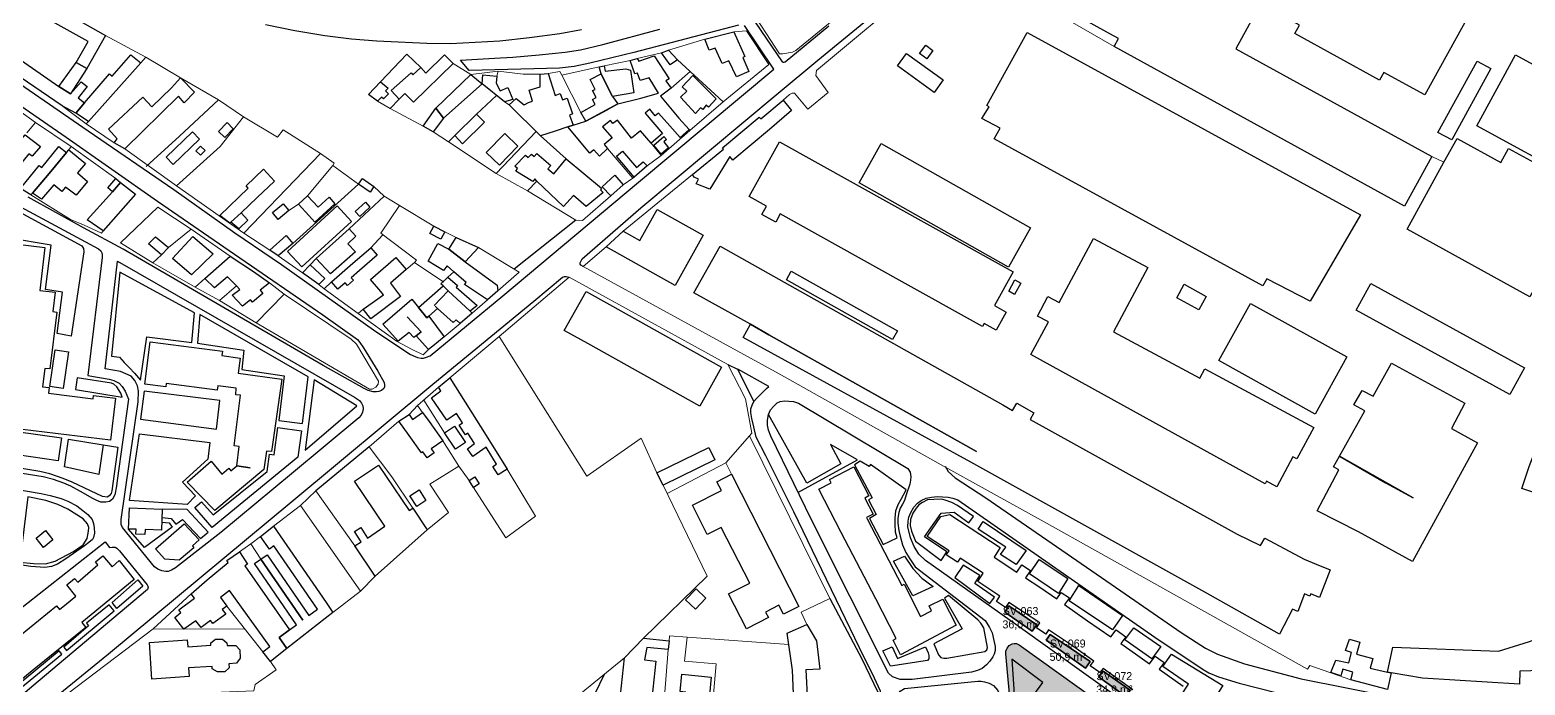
# Model space of a CAD drawing. Header units: metres. Extents: x -1319 to 2200, y -1209 to 1268.
# Drawn here: x 466 to 1027, y -768 to -523 of the extents above; entities that cross this region are included whole.
import ezdxf

# ---------------------------------------------------------------- set-up
doc = ezdxf.new("R2010")
doc.units = ezdxf.units.M
for name, color, linetype, lineweight, true_color in [('CALE_FERATA', 7, 'Continuous', 25, 0xa7b2b0), ('CLADIRI_CONTUR', 7, 'Continuous', 25, 0x4b5962), ('PARCELE_CONTUR', 7, 'Continuous', 13, 0xb58c63), ('PAVAJ', 7, 'Continuous', 25, 0xd1d6d2), ('STRAZI', 7, 'Continuous', 25, 0xc4cccb), ('VERDE_PLIN', 7, 'Continuous', 25, 0x286847)]:
    doc.layers.add(name, color=color, linetype=linetype, lineweight=lineweight, true_color=true_color)
doc.layers.add('VERDE_CONTUR_CALCUL', color=82, linetype='Continuous', true_color=0x286847)
doc.layers.add('VERDE_SUPRAFETE', color=7, linetype='Continuous', true_color=0x1e372a)

msp = doc.modelspace()

# ---------------------------------------------------------------- hatches: boundary and pattern name
at = {"layer": 'VERDE_PLIN'}
h = msp.add_hatch(color=256, dxfattribs=at)
h.dxf.hatch_style = 1
h.paths.add_polyline_path([(841.77, -748.25), (843.44, -745.81), (832.98, -738.76), (831.46, -741.07), (841.77, -748.25)])
h = msp.add_hatch(color=256, dxfattribs=at)
h.dxf.hatch_style = 1
h.paths.add_polyline_path([(861.72, -762.02), (863.47, -759.62), (848.49, -749.44), (846.94, -751.58), (861.72, -762.02)])
h = msp.add_hatch(color=256, dxfattribs=at)
h.dxf.hatch_style = 1
h.paths.add_polyline_path([(836.84, -753.27), (835.86, -752.86), (835.05, -752.79), (834.28, -752.94), (833.11, -753.52), (832.34, -754.51), (831.9, -755.72), (831.83, -756.67), (835.93, -800.48), (836.62, -801.84), (837.39, -802.53), (838.35, -803.05), (841.28, -803.27), (861.86, -805.24), (874.79, -806.27), (875.45, -806.05), (876.22, -805.46), (885.34, -790.34), (885.12, -788.94), (884.53, -787.48), (883.56, -786.14), (882.61, -785.26), (866.04, -774.22), (836.84, -753.27)])
h = msp.add_hatch(color=256, dxfattribs=at)
h.dxf.hatch_style = 1
h.paths.add_polyline_path([(868.36, -763.19), (866.64, -765.34), (876.92, -772.63), (878.55, -770.3), (868.36, -763.19)])

# ---------------------------------------------------------------- linework, layer by layer
at = {"layer": 'CALE_FERATA'}
msp.add_lwpolyline([(554.3, -520.86), (565.25, -523.06), (576.46, -524.96), (586.5, -526.13), (595.95, -526.94), (604, -527.3), (614.74, -527.82), (623.6, -527.89), (632.83, -527.49), (642.14, -526.9), (653.27, -525.66), (664.62, -524.23), (672.72, -522.65)], dxfattribs=at)
at = {"layer": 'CLADIRI_CONTUR'}
for points in [[(872.52, -529.04), (874.17, -526.05), (870.91, -524.26), (849.89, -512.71), (861.41, -491.76), (882.42, -503.3), (879.48, -508.67), (895.02, -517.21), (938.07, -438.88), (1022.95, -485.53), (989.04, -547.22), (973.65, -538.76), (972.04, -541.7), (940.26, -524.24), (941.97, -521.12), (927.33, -513.07), (918.08, -529.89), (991.57, -570.28), (981.36, -588.86), (872.52, -529.04)], [(494.3, -524.96), (487.28, -537.29), (483.22, -534.99), (487.77, -527.18), (453.01, -507.86), (432.1, -495.96), (434.85, -491.12), (455.76, -503.02), (494.3, -524.96)], [(484.03, -548.25), (486.4, -550.21), (483.12, -554.07), (477.97, -551.26), (429.01, -517.89), (432.24, -513.25), (476.77, -543.99), (481.15, -546.75), (481.15, -546.75), (485.08, -542.34), (487.4, -544.09), (484.03, -548.25)], [(728, -534.48), (725.45, -535.48), (722.9, -529.64), (720.67, -530.47), (718.98, -526.34), (729.91, -523.58), (734, -532.8), (733.23, -533.15), (735.53, -538.4), (730.92, -540.47), (728, -534.48)], [(822.93, -556.07), (825.57, -551.65), (824.79, -551.15), (839.91, -523.81), (964.84, -592.17), (945.96, -624.5), (929.72, -616.13), (928.27, -618.81), (827.53, -563.64), (829.74, -559.63), (822.93, -556.07)], [(507.54, -535.21), (487.85, -557.19), (483.12, -554.07), (486.4, -550.21), (495.77, -539.33), (496.8, -540.17), (503.79, -532.15), (507.54, -535.21)], [(612.45, -536.98), (614.39, -538.99), (621.38, -532.17), (624.61, -535.48), (609.76, -549.98), (606.52, -546.67), (604.39, -548.74), (601.38, -545.51), (608.83, -538.91), (609.55, -539.7), (612.45, -536.98)], [(709.3, -555.91), (713.09, -560.22), (709.74, -563.2), (705.88, -558.76), (701.67, -554.09), (700.37, -555.07), (698.4, -552.56), (696.6, -553.99), (703.08, -561.68), (698.83, -565.26), (694.93, -560.63), (691.5, -563.39), (686.22, -556.69), (684.49, -557.91), (683.58, -556.79), (683.58, -556.79), (680.68, -559.18), (684.19, -563.29), (681.3, -565.8), (682.48, -567.32), (679.5, -570.1), (677.43, -567.76), (675.85, -569), (667.62, -559.21), (669.62, -558.6), (674.41, -557.06), (680.99, -553.52), (686.42, -550.49), (695.05, -548.36), (695.05, -548.36), (701.61, -546.52), (698.09, -540.83), (698.09, -540.83), (694.77, -541.85), (693.7, -539.06), (692.7, -539.35), (691.04, -534.24), (693.61, -533.52), (694.31, -534.61), (700.05, -532.53), (705.59, -541.12), (704.38, -541.93), (706.39, -544.72), (702.34, -547.69), (709.3, -555.91)], [(708.78, -534.09), (706.03, -535.88), (702.78, -531.37), (705.43, -530.37), (708.78, -534.09)], [(808.38, -541.57), (805.01, -546.24), (791.23, -536.33), (794.6, -531.65), (808.38, -541.57)], [(804.54, -530.55), (802.23, -533.69), (799.52, -531.69), (801.82, -528.55), (804.54, -530.55)], [(1059.84, -554.92), (1064.17, -557.27), (1052.44, -578.78), (1047.75, -576.22), (1046.09, -579.25), (1008.5, -558.76), (1022.99, -532.18), (1060.95, -552.88), (1059.84, -554.92)], [(481.15, -546.75), (476.77, -543.99), (483.22, -534.99), (487.28, -537.29), (481.15, -546.75)], [(680.11, -539.26), (679.4, -536.69), (681.22, -536.24), (681.67, -538.35), (689.42, -537.38), (691.11, -537.97), (692.32, -546.46), (684.4, -547.83), (686.42, -550.49), (674.41, -557.06), (672.55, -553.75), (677.87, -550.81), (676.89, -548.88), (678.27, -548.19), (676.92, -545.6), (677.87, -545.13), (676.03, -541.45), (680.11, -539.26)], [(999.1, -564.1), (993.88, -561.24), (1008.57, -534.49), (1013.79, -537.35), (999.1, -564.1)], [(497.47, -565.13), (498.69, -563.61), (495.37, -560.02), (508.29, -548.04), (511.62, -551.63), (519.04, -544.58), (522.41, -540.84), (527.59, -546.16), (523.75, -550.18), (521.68, -547.69), (501.46, -567.47), (497.47, -565.13)], [(600.27, -544.63), (599.2, -545.73), (600.37, -546.77), (598.52, -548.64), (597.8, -548), (596.27, -549.5), (592.84, -547.01), (597.37, -542.24), (600.27, -544.63)], [(635.52, -543.11), (620.97, -555.9), (618.1, -552.17), (631.24, -539.49), (635.52, -543.11)], [(641.01, -540.16), (640.81, -542.8), (642.29, -545.63), (645.09, -544.47), (647.02, -548.87), (643.88, -549.84), (635.52, -543.11), (635.78, -539.73), (641.01, -540.16)], [(653.18, -545.44), (657.2, -544.21), (657.22, -539.38), (660.29, -539.16), (662.82, -547.38), (664.79, -546.65), (665.61, -549.06), (667.38, -548.48), (669.42, -554.35), (668.22, -554.85), (669.62, -558.6), (667.62, -559.21), (662.86, -560.75), (662.86, -560.75), (657.42, -562.57), (645.57, -550.91), (648.3, -548.6), (651.25, -550.94), (652.83, -550.1), (654.38, -549.51), (653.18, -545.44)], [(684.29, -547.69), (684.31, -547.72), (680.11, -539.26), (684.29, -547.69)], [(717.36, -552.05), (715.48, -554.17), (709.88, -548.07), (712.22, -545.82), (710.46, -544.11), (714.51, -539.93), (723.28, -548.64), (720.34, -551.78), (719.55, -551.03), (718.21, -552.64), (717.36, -552.05)], [(715.03, -578), (714.39, -576.98), (726.02, -567.54), (725.57, -567), (739.41, -555.5), (739.99, -556.19), (748.31, -549.22), (751.53, -553), (743.3, -560.19), (729.47, -571.69), (728.33, -570.32), (720.82, -582.48), (715.78, -580.47), (716.64, -578.83), (715.03, -578)], [(620.97, -555.9), (617.17, -561.07), (613.36, -558.95), (618.1, -552.17), (620.97, -555.9)], [(636.36, -557.46), (628.16, -565.49), (625.2, -562.47), (633.4, -554.44), (636.36, -557.46)], [(539.85, -557.6), (542.19, -559.87), (539, -563.17), (536.66, -560.9), (539.85, -557.6)], [(454.85, -572.86), (464.07, -562.16), (469.84, -566.5), (466.73, -570.14), (465.55, -569.23), (459.07, -577.11), (461.85, -578.81), (460.17, -580.95), (452.09, -576.42), (454.85, -572.86)], [(519.66, -573.3), (517.04, -570.59), (526.91, -561.08), (529.52, -563.78), (519.66, -573.3)], [(648.91, -566.43), (642, -573.55), (637.03, -568.74), (643.94, -561.61), (648.91, -566.43)], [(703.6, -564.84), (705.43, -567.03), (702.58, -569.37), (699.93, -566.07), (703.68, -562.77), (704.57, -563.97), (703.6, -564.84)], [(742.15, -588.96), (735.61, -585.32), (747.02, -564.8), (803.32, -596.11), (834.62, -613.52), (827.57, -626.19), (831.99, -628.65), (828.26, -635.35), (823.79, -632.87), (823.17, -634), (791.91, -616.61), (747.29, -591.79), (745.56, -594.9), (740.43, -592.05), (742.15, -588.96)], [(841.17, -597.08), (832.9, -611.74), (776.87, -580.12), (785.14, -565.47), (841.17, -597.08)], [(1031.28, -579.91), (1047.26, -588.73), (1042.22, -597.86), (1035.16, -610.65), (1037.7, -612.05), (1034.07, -618.63), (1031.53, -617.23), (1028.38, -622.94), (982.32, -597.53), (996.16, -572.45), (1001.11, -563.48), (1017.45, -572.5), (1020.36, -567.23), (1034.09, -574.8), (1031.28, -579.91)], [(479.63, -568.77), (473.09, -576.62), (471.73, -578.26), (466.83, -583.97), (466.2, -584.67), (462.4, -582.23), (469.42, -573.64), (470.37, -574.37), (476.77, -566.54), (479.63, -568.77)], [(479.3, -581.8), (477.93, -583.44), (474.83, -580.85), (470.26, -586.25), (466.83, -583.97), (471.73, -578.26), (473.09, -576.62), (479.63, -568.77), (480.49, -567.75), (486.7, -572.93), (483.8, -576.4), (487.46, -579.6), (483.25, -584.78), (479.3, -581.8)], [(529.83, -569.75), (528.18, -568.1), (529.94, -566.36), (531.58, -568.01), (529.83, -569.75)], [(666.02, -589.06), (656.05, -579.48), (655.19, -578.68), (654.56, -579.61), (648.08, -575.79), (648.75, -574.79), (647.73, -573.97), (651.75, -569.82), (652.71, -570.67), (654, -569.36), (654.98, -570.29), (656.05, -569.12), (661.21, -573.7), (660.11, -574.94), (662.38, -576.72), (667.04, -571.12), (680.26, -582.21), (679.83, -582.72), (680.82, -583.77), (674.5, -589.05), (669.76, -584.84), (666.02, -589.06)], [(693.39, -574.45), (695.85, -572.27), (697.38, -573.82), (692.52, -578.01), (685.85, -570.2), (688.18, -568.33), (693.39, -574.45)], [(557.66, -579.47), (551.12, -585.63), (545.17, -591.34), (541.31, -594.88), (540.92, -595.24), (537.08, -592.36), (547.8, -582.11), (546.96, -581.22), (553.51, -575.06), (557.66, -579.47)], [(688.33, -580.95), (683.69, -585.03), (680.55, -581.62), (685.25, -577.33), (688.33, -580.95)], [(493.33, -598.12), (487.42, -594), (496.91, -583.47), (499.94, -580.08), (505.49, -584.43), (493.33, -598.12)], [(495.15, -582.08), (498.1, -578.59), (499.94, -580.08), (496.91, -583.47), (495.15, -582.08)], [(593.46, -583.62), (589.11, -580.62), (590.58, -578.5), (594.92, -581.5), (593.46, -583.62)], [(563.01, -590.56), (558.96, -593.92), (556.82, -591.33), (560.87, -587.98), (563.01, -590.56)], [(578.1, -585.55), (580.31, -587.99), (572.7, -594.88), (570.49, -592.44), (566.59, -588.14), (570.06, -584.99), (573.96, -589.29), (574, -589.25), (578.1, -585.55)], [(591.72, -587.38), (593.42, -589.22), (589.59, -592.76), (587.89, -590.92), (591.72, -587.38)], [(547.67, -594.09), (544.22, -597.44), (541.31, -594.88), (545.17, -591.34), (547.67, -594.09)], [(581.15, -588.79), (586.46, -594.59), (567.86, -611.64), (562.55, -605.84), (581.15, -588.79)], [(707.86, -618.64), (681.94, -604.17), (688.42, -598.31), (694.57, -601.81), (701.08, -590.16), (718.37, -599.81), (707.86, -618.64)], [(564.45, -602.87), (559.01, -607.53), (555.88, -605.39), (561.96, -599.92), (564.45, -602.87)], [(585.1, -603.06), (588.02, -606.01), (578.57, -614.28), (573.3, -608.53), (585.63, -597.43), (588.15, -600.16), (585.1, -603.06)], [(619.98, -601.28), (615.93, -599.14), (617.41, -596.34), (621.46, -598.49), (619.98, -601.28)], [(512.96, -600.39), (517.89, -604.41), (515.21, -607.17), (510.38, -603.07), (512.96, -600.39)], [(526.52, -614.65), (519.39, -608.49), (526.98, -600.28), (534.59, -606.77), (526.52, -614.65)], [(581.41, -620.05), (579, -617.29), (587.04, -610.28), (593.72, -604.46), (596.14, -607.24), (589.46, -613.06), (586.41, -615.72), (587.25, -616.67), (584.97, -618.66), (584.12, -617.69), (581.41, -620.05)], [(641.18, -618.51), (641.42, -620.66), (637.51, -623.98), (628.9, -618.32), (629.55, -617.52), (624.85, -613.53), (622.33, -611.27), (621.01, -613.02), (615.2, -609.46), (618.86, -602.94), (623.04, -604.98), (629.09, -609.72), (641.18, -618.51)], [(629.09, -609.72), (623.04, -604.98), (625.79, -600.64), (634.13, -604.42), (629.09, -609.72)], [(946.25, -734.26), (945.85, -735.09), (943.86, -734.26), (941.32, -740.77), (939.31, -739.89), (934.48, -749.33), (906.49, -733.64), (818.8, -684.85), (818.8, -684.85), (733.33, -638.07), (736.06, -633.19), (714.91, -621.35), (724.69, -603.92), (752.79, -619.68), (830.69, -663.39), (834.33, -665.44), (836, -662.68), (842.33, -666.39), (840.95, -668.85), (918.66, -711.82), (927.38, -716.14), (929.04, -713.4), (943.68, -721.2), (948.23, -723.05), (953.54, -725.2), (949.52, -735.55), (946.25, -734.26)], [(872.25, -635.98), (904.6, -653.41), (906.47, -649.93), (947.32, -671.89), (941, -683.64), (939.54, -682.86), (933.51, -694.06), (929.66, -691.99), (929.14, -692.95), (841.28, -644.51), (847.82, -632.28), (843.74, -630.09), (847.66, -622.79), (851.87, -625.04), (864.77, -601.01), (885.15, -611.95), (872.25, -635.98)], [(541.05, -607.7), (549.72, -613.39), (555.72, -617.67), (552.27, -620.44), (553.24, -621.62), (549.32, -624.92), (548.57, -623.99), (545.58, -626.42), (541.81, -622.32), (544.68, -620.11), (543.42, -618.73), (540.01, -615.36), (535.1, -619.52), (531.45, -616.01), (541.05, -607.7)], [(574.21, -618.31), (568.18, -613.89), (571, -610.94), (576.44, -615.98), (574.21, -618.31)], [(607.01, -612.68), (601.13, -617.75), (604.87, -622.75), (593.69, -631.13), (590.9, -627.52), (598.5, -622.1), (597.47, -620.87), (593.61, -616.38), (603.15, -608.19), (607.01, -612.68)], [(622.57, -615.48), (626.25, -618.67), (625.73, -619.21), (633.65, -626.1), (630.94, -628.3), (622.8, -620.63), (620.86, -618.78), (620.06, -617.96), (622.57, -615.48)], [(751.43, -613.3), (791.21, -635.61), (789.41, -638.82), (749.63, -616.52), (751.43, -613.3)], [(832.97, -620.82), (835.27, -616.54), (837.44, -617.7), (835.13, -621.99), (832.97, -620.82)], [(630.94, -628.3), (631.73, -629.05), (627.23, -632.93), (625.78, -631.51), (624.57, -632.51), (618.73, -627.25), (617.82, -626.43), (618.73, -627.25), (615.5, -630.12), (614.75, -630.8), (611.68, -626.84), (620.86, -618.78), (622.8, -620.63), (630.94, -628.3)], [(617.49, -626.13), (617.49, -626.13), (622.8, -620.63), (617.49, -626.13)], [(717.08, -663.92), (675.07, -640.42), (666.3, -635.51), (674.5, -620.85), (683.28, -625.76), (725.28, -649.26), (717.08, -663.92)], [(904.25, -627.74), (895.97, -623.22), (898.71, -618.19), (906.99, -622.71), (904.25, -627.74)], [(1026.39, -649.46), (1020.88, -659.52), (963.19, -627.88), (968.7, -617.83), (1026.39, -649.46)], [(609.1, -623.75), (611.68, -626.84), (611.68, -626.84), (614.75, -630.8), (615.5, -630.12), (621.26, -637.84), (617.03, -641.41), (615.42, -642.67), (610.79, -637.48), (612.63, -636.03), (610.79, -637.48), (609.85, -638.18), (608.07, -636.22), (604.01, -639.52), (600.74, -635.87), (598.19, -633.08), (609.1, -623.75)], [(959.72, -645.43), (947.85, -666.82), (911.71, -646.77), (923.58, -625.38), (959.72, -645.43)], [(607.41, -630.35), (607.41, -630.35), (612.63, -636.03), (607.41, -630.35)], [(743.01, -637.11), (820.91, -680.82), (743.01, -637.11), (736.06, -633.19), (743.01, -637.11)], [(535.23, -703), (524.83, -692.33), (533.92, -684.5), (537.91, -689.41), (540.54, -687.15), (541.24, -688.07), (543.46, -686.22), (548.54, -686.93), (543.46, -686.22), (544.42, -678.98), (542.54, -678.76), (544.93, -659.78), (543.09, -659.6), (543.27, -657.16), (536.34, -656.27), (536.14, -657.83), (517.02, -655.37), (516.85, -656.63), (509.01, -655.62), (511.05, -639.76), (538.08, -643.24), (537.86, -644.93), (544.74, -645.82), (544.01, -651.49), (560.35, -653.78), (556.49, -680.85), (554.68, -680.68), (553.62, -687.64), (553.62, -687.64), (535.23, -703)], [(966.5, -665.61), (962.42, -663.33), (965.48, -657.97), (969.61, -660.11), (976.47, -647.76), (1004.03, -662.72), (998.95, -672.21), (1008.8, -677.62), (984.36, -722.1), (964.09, -710.96), (948.63, -703.06), (956.78, -687.73), (954.78, -686.6), (956.97, -682.66), (966.5, -665.61)], [(628.08, -670.12), (625.87, -666.65), (622.19, -669.16), (616.54, -660.74), (620, -658.06), (619.16, -656.77), (623.41, -653.24), (637, -674.87), (644.88, -687.42), (641.5, -689.59), (639.52, -686.53), (640.93, -685.64), (637.05, -679.21), (632.01, -682.75), (630.05, -679.86), (632.68, -677.89), (632.68, -677.89), (630.08, -673.98), (629.3, -674.55), (626.86, -671.01), (628.08, -670.12)], [(620.7, -676.86), (616.4, -679.9), (617.45, -681.38), (614.84, -683.25), (613.29, -681.02), (612.69, -681.38), (608.12, -674.91), (604.3, -669.53), (608.09, -666.95), (609.42, -668.83), (613.17, -666.19), (615.6, -669.63), (620.7, -676.86)], [(629.31, -677.48), (625.55, -680.04), (621.34, -673.88), (625.1, -671.31), (629.31, -677.48)], [(1031.01, -696.54), (1025.42, -694.73), (1028.1, -686.45), (1031.6, -677.4), (1039.4, -681.15), (1087.24, -700.63), (1083, -711.22), (1035.02, -692.03), (1036.18, -689.17), (1033.69, -688.26), (1031.01, -696.54)], [(722.79, -683.92), (703.33, -693.51), (701.05, -688.89), (720.51, -679.3), (722.79, -683.92)], [(974.21, -692.54), (984.63, -698.26), (956.97, -682.66), (974.21, -692.54)], [(609.46, -702.07), (614.85, -710.19), (595.36, -727.53), (587.77, -716.27), (590.18, -714.72), (587.61, -710.89), (590.02, -709.33), (592.52, -713.3), (599.03, -708.85), (587.61, -692.01), (596.59, -685.95), (608.07, -702.92), (609.46, -702.07)], [(725.2, -695.46), (723.52, -692.17), (729.04, -689.36), (754.29, -738.9), (748.52, -741.84), (746.8, -738.46), (741.76, -741.03), (742.82, -743.11), (734.58, -747.31), (727.91, -734.21), (735.82, -730.18), (725.17, -709.28), (719.91, -711.96), (714.33, -701), (725.2, -695.46)], [(803.13, -738.68), (808.25, -736.19), (813.22, -745.92), (792.38, -757.03), (789.57, -751.62), (790.76, -751), (783.06, -736.11), (770.15, -711.17), (761.79, -695.01), (766.39, -692.63), (765.71, -691.32), (774.85, -686.6), (780.49, -697.52), (778.94, -698.32), (782.06, -704.35), (779.64, -705.6), (779.91, -706.13), (792.81, -731.06), (793.69, -730.61), (799.88, -742.67), (804.03, -740.6), (803.13, -738.68)], [(632.25, -694.31), (630.6, -691.69), (632.74, -690.35), (634.39, -692.96), (632.25, -694.31)], [(610.96, -701.45), (608.39, -697.51), (611.83, -695.26), (614.4, -699.2), (610.96, -701.45)], [(515.28, -710.33), (509.11, -710.1), (509.05, -711.94), (505.66, -711.82), (505.73, -710.01), (502.93, -709.91), (503.21, -702.03), (515.56, -702.48), (515.28, -710.33)], [(471, -716.78), (468.21, -713.33), (471.76, -710.45), (474.55, -713.91), (471, -716.78)], [(513.05, -717.3), (523.73, -708.01), (529.32, -713.91), (526.82, -716.18), (527.44, -716.91), (521.85, -721.54), (516.49, -721.26), (513.05, -717.3)], [(552.41, -712.68), (557.29, -708.84), (577.01, -737.51), (577.01, -737.51), (579.53, -741.21), (562.25, -754.75), (559.39, -750.54), (563.29, -747.65), (565.84, -745.77), (550.1, -722.89), (552.48, -721.19), (554.82, -719.59), (570.45, -742.36), (573.73, -739.94), (557.4, -716.26), (555.8, -717.45), (552.41, -712.68)], [(532.34, -728.95), (540.21, -722.41), (539.78, -721.73), (544.47, -718.43), (547.55, -723.07), (546.51, -723.77), (563.29, -747.65), (559.39, -750.54), (559.39, -750.54), (562.25, -754.75), (556.1, -759.6), (553.19, -755.96), (555.82, -754), (540.8, -732.98), (537.36, -735.61), (539.75, -738.78), (538.05, -740.02), (539.36, -741.81), (534.48, -745.36), (533.68, -744.26), (530.14, -746.86), (528.1, -744.27), (523.65, -747.48), (520.24, -743.02), (522.55, -741.26), (521.8, -740.25), (527.57, -735.87), (526.36, -734.21), (532.34, -728.95)], [(568.2, -744.03), (568.2, -744.03), (552.48, -721.19), (568.2, -744.03)], [(719.36, -735.77), (715.46, -739.93), (711.79, -736.47), (715.69, -732.32), (719.36, -735.77)], [(1070.02, -748.27), (1032.84, -762.97), (1032.84, -762.97), (1024.58, -763.13), (1024.52, -768), (988.06, -765.85), (976.4, -763.79), (974.93, -763.52), (977.03, -754.19), (1016.65, -755.72), (1028.26, -752.02), (1065.17, -737.46), (1065.67, -738.61), (1069.56, -747.25), (1070.02, -748.27)], [(762.12, -762.49), (756.81, -762.71), (757.51, -774.69), (752.41, -774.64), (751.82, -762.87), (749.89, -748.93), (757.29, -745.66), (760.88, -751.82), (762.12, -762.49)], [(535.46, -751.21), (538.14, -751.15), (539.75, -752.55), (539.83, -753.63), (543.16, -753.51), (544.6, -755.2), (544.75, -758.26), (543.4, -760.22), (540.5, -760.47), (540.58, -761.89), (538.99, -763.38), (536.27, -763.43), (534.26, -762.34), (534.22, -761.41), (525.44, -761.99), (525.67, -765.21), (511.68, -766.19), (510.72, -752.44), (524.9, -751.45), (525.08, -754.08), (533.8, -753.47), (533.74, -752.62), (535.46, -751.21)], [(697.27, -754.38), (696.36, -758.94), (700.6, -759.39), (698.41, -780.44), (686.63, -779.21), (688.82, -758.16), (695.96, -750.8), (705.57, -751.82), (705.31, -755.12), (697.27, -754.38)], [(955.63, -759.04), (960.44, -760.09), (961.5, -756.16), (959.3, -755.48), (960.7, -751.2), (964.67, -752.3), (963.38, -756.79), (969.52, -758.39), (968.53, -762.01), (974.93, -763.52), (976.4, -763.79), (975, -770.06), (961.3, -766.44), (961.97, -763.53), (958.28, -762.44), (957.51, -765), (953.68, -763.71), (955.63, -759.04)], [(720.7, -772), (718.38, -771.76), (716.84, -786.8), (710.31, -786.13), (711.85, -771.04), (709.69, -770.82), (710.35, -764.31), (721.37, -765.44), (720.7, -772)]]:
    msp.add_lwpolyline(points, close=True, dxfattribs=at)
for points in [[(438.63, -600.38), (471.56, -604.39), (469.6, -620.45), (475.37, -621.16), (474.47, -628.38), (475.99, -628.57), (473.36, -649.93), (471.45, -649.7), (470.6, -656.58), (473.14, -656.89), (472.88, -659), (489.61, -661.06), (489.61, -661.06), (489.77, -659.81), (498.05, -660.82), (496.11, -676.62), (463.09, -672.56)], [(879.43, -770.16), (873.79, -766.12), (868.38, -762.19), (867.13, -763.75), (863.51, -761.18), (864.82, -759.4), (856.54, -753.44), (847.87, -747.72), (846.85, -749.26), (843.37, -746.97), (844.61, -745.1), (838.44, -741.05), (833.01, -737.47), (831.78, -739.34), (828.34, -737.07), (829.64, -735.09), (821.36, -729.64), (823.43, -726.48), (814.78, -720.85), (813.78, -722.33), (809.53, -719.58), (810.57, -718.12), (810.57, -718.12), (802.41, -712.77), (807.51, -705.17), (810.9, -704.48), (829.76, -716.78), (827.44, -720.4), (836.02, -726.05), (837.91, -723.36), (841.07, -725.42), (839.21, -728.18), (844.6, -731.7), (851.03, -736.09), (852.67, -733.72), (855.73, -735.73), (853.92, -738.25), (862.53, -744.28), (862.53, -744.28), (871.27, -750.33), (873.26, -747.73), (876.9, -750.31), (874.97, -752.82), (880.54, -756.68), (885.79, -760.44), (887.89, -757.51), (891.21, -759.88), (889.41, -762.4), (898.31, -768.77)], [(462.37, -749.66), (475.85, -738.7), (476.99, -740.11), (479.66, -737.94), (483.14, -735.07), (479.8, -730.8), (482.69, -728.4), (483.83, -729.82), (491.42, -723.39), (490.46, -722.22), (490.46, -722.22), (493.27, -719.96), (496.72, -724.11), (499.44, -721.72), (504.95, -728.77), (485.41, -745.01), (486.83, -746.77), (467.47, -762.5), (447.95, -778.37)]]:
    msp.add_lwpolyline(points, dxfattribs=at)
at = {"layer": 'PARCELE_CONTUR'}
for points in [[(872.52, -529.04), (813, -494.69), (848.69, -468.77)], [(735.07, -513.6), (746.98, -531.85), (748.26, -531.85), (751.89, -531.15), (753.17, -530.57), (781.74, -507.01), (802.91, -489.65)], [(760.58, -539.96), (760.84, -538.02), (800.47, -504.95), (804.14, -503.74), (813, -494.69)], [(494.3, -524.96), (509.38, -533)], [(705.43, -530.37), (718.98, -526.34)], [(729.91, -523.58), (734.64, -523.13), (743.03, -535.85), (725.9, -549.85)], [(597.37, -542.24), (607.3, -531.88), (612.45, -536.98)], [(693.61, -533.52), (702.78, -531.37)], [(507.54, -535.21), (509.38, -533), (522.41, -540.84)], [(624.61, -535.48), (631.24, -539.49)], [(660.29, -539.16), (664.6, -538.42), (665.32, -539.82), (679.4, -536.69)], [(681.22, -536.24), (691.04, -534.24)], [(708.78, -534.09), (725.9, -549.85), (713.36, -560.49)], [(536.57, -549.1), (522.41, -540.84)], [(631.24, -539.49), (641.46, -538.29), (641.01, -540.16)], [(641.46, -538.29), (650.84, -539.42), (657.22, -539.38)], [(665.32, -539.82), (672.55, -553.75)], [(706.39, -544.72), (713.53, -538.46)], [(748.31, -549.22), (750.8, -546.99), (751.78, -546.58), (752.63, -546.58), (757.61, -552.52), (765.23, -546.33), (760.58, -539.96)], [(456.31, -549.09), (468.04, -557.59), (464.72, -561.41)], [(509.47, -574.04), (522.05, -562.72), (536.57, -549.1), (546.05, -555.47)], [(596.27, -549.5), (600.94, -552.31), (604.39, -548.74)], [(633.4, -554.44), (640.91, -547.45)], [(477.97, -551.26), (487.05, -558.03)], [(600.94, -552.31), (613.36, -558.95)], [(643.88, -549.84), (645.57, -550.91)], [(468.04, -557.59), (481.44, -566.57), (480.49, -567.75)], [(487.85, -557.19), (487.05, -558.03), (497.47, -565.13)], [(546.13, -599.02), (520.84, -581.27), (537.26, -566.48), (546.05, -555.47)], [(546.05, -555.47), (558.77, -563.09), (560.89, -560.25), (574.86, -569.16)], [(698.83, -565.26), (702.63, -569.87), (713.36, -560.49), (713.09, -560.22)], [(617.17, -561.07), (622.9, -564.76), (625.2, -562.47)], [(622.9, -564.76), (640.76, -576.62), (655.73, -560.91)], [(657.42, -562.57), (667.04, -571.12)], [(481.44, -566.57), (498.1, -578.59)], [(501.46, -567.47), (520.84, -581.27)], [(555.88, -605.39), (546.13, -599.02), (574.86, -569.16), (580, -572.77), (579.44, -573.69)], [(682.48, -567.32), (692.04, -578.38), (688.33, -580.95)], [(697.38, -573.82), (702.63, -569.87)], [(991.57, -570.28), (996.16, -572.45)], [(589.11, -580.62), (579.44, -573.69), (570.06, -584.99)], [(656.05, -579.48), (652.45, -583.12), (640.76, -576.62)], [(688.42, -598.31), (714.39, -576.98)], [(564.45, -602.87), (589.11, -580.62)], [(594.92, -581.5), (598.79, -585.15)], [(692.04, -578.38), (692.52, -578.01)], [(466.2, -584.67), (481.15, -593.96), (486.04, -595.88), (492.71, -599.04), (493.33, -598.12)], [(563.01, -590.56), (566.59, -588.14)], [(585.63, -597.43), (598.79, -585.15), (604.47, -588.62)], [(621.16, -617.35), (610.15, -610.04), (610.87, -609.14), (597.48, -599.04), (604.47, -588.62), (617.41, -596.34)], [(652.45, -583.12), (670.58, -594.12), (673.1, -594.3), (683.69, -585.03)], [(517.89, -604.41), (526.4, -597.5), (513.91, -589.3), (499.88, -602.6), (512.01, -610.18), (515.21, -607.17)], [(526.4, -597.5), (541.05, -607.7)], [(593.72, -604.46), (598.31, -599.66)], [(621.46, -598.49), (625.79, -600.64)], [(634.13, -604.42), (649.34, -613.61), (641.42, -620.66)], [(681.94, -604.17), (673.34, -611.57), (746.81, -651.79), (806.52, -685.19), (846.22, -707.17), (886.51, -729.66), (944.97, -762.41), (945.85, -761.12), (961.3, -766.44)], [(512.01, -610.18), (527.84, -619.2), (531.45, -616.01)], [(559.01, -607.53), (568.18, -613.89)], [(571, -610.94), (573.3, -608.53)], [(607.01, -612.68), (610.15, -610.04)], [(622.57, -615.48), (624.85, -613.53)], [(726.83, -685.14), (736.65, -673.93), (734.23, -661.11), (727.56, -648.29), (668.08, -615.47), (641.88, -637.7)], [(527.84, -619.2), (537.04, -624.29)], [(543.42, -618.73), (537.04, -624.29), (550.71, -632.64), (561.26, -621.9), (555.72, -617.67)], [(561.26, -621.9), (586.43, -638.73), (588.37, -640.58), (596.67, -654.51), (596.49, -655.59), (595.68, -656.72), (594.28, -657.49), (593.19, -657.53), (550.71, -632.64)], [(576.3, -619.87), (574.21, -618.31)], [(579, -617.29), (576.3, -619.87), (589, -629.17)], [(590.9, -627.52), (589, -629.17), (603.66, -639.61)], [(631.73, -629.05), (637.51, -623.98)], [(621.26, -637.84), (627.23, -632.93)], [(623.41, -653.24), (641.88, -637.7), (674.71, -690.11), (695.1, -675.86), (701.05, -688.89)], [(603.66, -639.61), (608.98, -642.56), (613.35, -644.68), (615.42, -642.67)], [(611.28, -663.67), (619.16, -656.77)], [(621.34, -673.88), (613.68, -661.57)], [(608.09, -666.95), (611.28, -663.67), (613.17, -666.19)], [(609.46, -702.07), (601.57, -690.34), (593.07, -679.06), (604.3, -669.53)], [(620.7, -676.86), (626.7, -686.38), (615.93, -693.05), (622.89, -703.75), (614.85, -710.19)], [(757.29, -745.66), (755.1, -741.09), (765.87, -735.89), (735.75, -674.95)], [(626.7, -686.38), (630.6, -691.69)], [(644.88, -687.42), (655.54, -705.12), (644.34, -713.18), (632.25, -694.31)], [(729.04, -689.36), (726.83, -685.14), (704.85, -696.64)], [(695.96, -750.8), (719.9, -727.63), (703.33, -693.51)], [(573.15, -695.61), (567.36, -701.04), (589.85, -733.19), (595.36, -727.53)], [(587.77, -716.27), (573.15, -695.61)], [(557.29, -708.84), (567.36, -701.04)], [(544.47, -718.43), (548.72, -715.45)], [(552.48, -721.19), (548.72, -715.45), (552.41, -712.68)], [(523.65, -747.48), (512.09, -747.3), (526.36, -734.21)], [(579.53, -741.21), (589.85, -733.19)], [(539.75, -738.78), (553.19, -755.96)], [(512.09, -747.3), (455.18, -790.5), (454.37, -792.18), (453.82, -794.68), (453.79, -796.98), (453.97, -799.25), (454.48, -800.65), (455.54, -801.45), (459.72, -802.84), (485.21, -805.11), (486.9, -789.95), (498.33, -787.39), (510.28, -789.42)], [(523.65, -747.48), (546.47, -747.37)], [(705.57, -751.82), (705.76, -749.92), (712.36, -750.41)], [(750.48, -753.19), (712.36, -750.41), (711.34, -759.49), (723.21, -760.45), (719.79, -800.35), (737.34, -802.94), (741.81, -803.3), (744.45, -802.94), (746.94, -801.98), (749.43, -800.22), (750.9, -798.61), (751.26, -796.93), (751.26, -774.8), (752.41, -774.64)], [(705.31, -755.12), (701.89, -798.25), (696.69, -797.59), (698.41, -780.44)], [(688.82, -758.16), (623.84, -811.16), (624.11, -807.23), (615.36, -807.14), (615.72, -801.69), (605.26, -800.69), (605.94, -795.06), (554.43, -790.23), (546.63, -801.32), (522.36, -797.27), (510.28, -789.42), (513.41, -785.92)], [(526.89, -775.06), (528.5, -771.4), (549.89, -770.59), (550.33, -768.18), (558.31, -762.64), (556.1, -759.6)]]:
    msp.add_lwpolyline(points, dxfattribs=at)
at = {"layer": 'PAVAJ'}
for points in [[(458.85, -589.36), (485.44, -603.72), (485.95, -604.82), (486.1, -605.99), (481.41, -637.64), (476.14, -636.62), (478.12, -621.16), (471.74, -620.13), (473.94, -603.58), (457.53, -600.79), (458.85, -589.36)], [(670.58, -594.12), (647.5, -612.5)], [(527.62, -628.83), (499.67, -613.67), (496.45, -645.09), (499.45, -645.46), (501.28, -647.44), (503.26, -649.53), (505.17, -651.54), (507.44, -654.18), (509.71, -637.92), (526.63, -640.04), (527.62, -628.83)], [(528.75, -640.31), (546.12, -642.88), (545.38, -650.13), (561.28, -652.55), (559.23, -669.18), (568.09, -670.35), (570.29, -652.86), (529.67, -629.47), (528.75, -640.31)], [(480.4, -643.48), (478.43, -657.24), (473.34, -656.5), (475.39, -642.81), (480.4, -643.48)], [(731.3, -650.01), (737.38, -662.1)], [(483.01, -657.6), (500.55, -660.5), (499.96, -658.96), (498.5, -656.65), (497.4, -655.66), (496.56, -655.22), (483.59, -653.24), (483.01, -657.6)], [(572.49, -654.01), (569.12, -680.31), (588.53, -663.79), (572.49, -654.01)], [(493.41, -678.3), (498.87, -679.18), (496.63, -695.59), (496.37, -696.54), (495.79, -697.38), (494.95, -697.93), (493.19, -697.78), (481.76, -692.36), (478.32, -690.97), (473.41, -689.18), (469.6, -688.3), (452.93, -685.62), (452.31, -685.26), (451.98, -684.49), (455.53, -658.89), (459.01, -659.25)], [(462.53, -659.73), (460.92, -673.35), (477.77, -675.77), (476.52, -684.34), (455.97, -681.37), (459.01, -659.25), (462.53, -659.73)], [(508.72, -658.23), (507.33, -668.77), (535.9, -672.51), (537.14, -661.74), (508.72, -658.23)], [(753.93, -696.17), (776.26, -684), (766.17, -678.29), (770.02, -685.5), (757.2, -692.68), (742.84, -666.97)], [(530.26, -699.76), (534.61, -704.56), (554.83, -688.3), (555.71, -681.85), (557.51, -682.07), (558.9, -671.81), (567.76, -673.06), (566.37, -683.02), (534.29, -709.32), (527.77, -701.85), (530.26, -699.76)], [(480.33, -676.28), (493.41, -678.3), (491.72, -689.47), (478.94, -686.61), (480.33, -676.28)], [(527.95, -697.45), (524.83, -700.75), (503.26, -699.18), (506.96, -674.23), (533.41, -677.42), (532.67, -683.68), (523.08, -692.4), (527.95, -697.45)], [(593.07, -679.06), (573.15, -695.61)], [(785.84, -715.65), (791.15, -713.23), (790.53, -711.03), (790.31, -708.07), (790.35, -705.83), (790.64, -703.12), (791.48, -700.78), (792.62, -698.76), (794.48, -695.28), (781.15, -685.76), (780.6, -686.46), (777.21, -684.53), (775.07, -685.8), (781.7, -698.21), (780.35, -698.98), (783.26, -704.53), (780.8, -705.93), (785.84, -715.65)], [(465.19, -697.88), (462.18, -722.34), (467.24, -722.86), (471.71, -722.93), (475.44, -721.9), (482.25, -718.39), (485.92, -715.82), (487.38, -713.48), (487.82, -710.77), (487.97, -709.3), (487.53, -707.91), (485.84, -706.08), (480.13, -702.49), (476.32, -700.66), (471.93, -699.27), (465.19, -697.88)], [(818.04, -707.54), (819.72, -705.16), (813.75, -701.09), (811.66, -699.95), (809.06, -699.04), (807.63, -698.78), (804.92, -698.82), (802.47, -699), (800.64, -699.92), (799.28, -700.87), (798.26, -702.08), (797.05, -703.98), (796.1, -706.4), (796.02, -708.6), (796.54, -710.72), (797.96, -714.42), (807.56, -721.71), (809.79, -718.49), (801.33, -712.85), (807.6, -703.95), (812.47, -703.58), (818.04, -707.54)], [(515.45, -705.54), (518.86, -705.93), (520.62, -708.1), (523.08, -706.3), (529.85, -713.41), (532.75, -711.14), (524.94, -702.6), (515.56, -702.48)], [(515.39, -707.29), (518.11, -707.64), (519.29, -709.18), (508.87, -716.89), (502.93, -709.91)], [(821.53, -709.94), (823.38, -707.15), (839.54, -717.98), (835.8, -723.25), (829.9, -719.44), (831.81, -716.77), (821.53, -709.94)], [(789.72, -722.02), (793.93, -720.12), (796.97, -724.7), (800.42, -728.29), (804.67, -731.51), (797.05, -734.95), (789.72, -722.02)], [(840.69, -726.73), (844.37, -721.35), (855.18, -728.47), (851.59, -734.02), (840.69, -726.73)], [(815.91, -723.51), (812.76, -728.12), (825.87, -737.85), (827.56, -735.41), (820.2, -730.36), (822.18, -727.37), (815.91, -723.51)], [(496.71, -737.48), (506.38, -728.91), (508.29, -731.29), (498.47, -739.65), (496.71, -737.48)], [(855.6, -736.84), (859.24, -731.03), (875.63, -742.33), (871.9, -747.75), (855.6, -736.84)], [(479.64, -755.42), (497.5, -740.58), (495.67, -738.3), (487.1, -745.26), (487.9, -746.22), (478.61, -754.23), (479.64, -755.42)], [(765.87, -735.89), (777.88, -758.59), (783.82, -771.04), (785.35, -778.73), (756.56, -785.11), (756.7, -774.68)], [(804.92, -752.97), (806.68, -757.04), (807.52, -758.03), (808.62, -758.36), (809.72, -758.36), (823.97, -755.76), (824.74, -755.25), (825, -754.37), (823.68, -746.93), (822.5, -745.14), (821.41, -743.96), (810.42, -734.88), (808.92, -735.87), (815.44, -747.3), (804.92, -752.97)], [(831.46, -741.07), (841.77, -748.25), (843.44, -745.81), (832.98, -738.76), (831.46, -741.07)], [(846.94, -751.58), (861.72, -762.02), (863.47, -759.62), (848.49, -749.44), (846.94, -751.58)], [(876.55, -751.47), (879.81, -746.99), (890.03, -753.98), (886.57, -758.62), (876.55, -751.47)], [(460.32, -771.14), (477.9, -756.78), (476.92, -755.54), (459.41, -770.1), (460.32, -771.14)], [(801.77, -754.11), (802.76, -756.31), (803.02, -757.3), (803.02, -758.51), (802.54, -759.24), (788.62, -761.36), (785.77, -755.54), (789.21, -754.04), (791.26, -758.47), (801.77, -754.11)], [(890.78, -761.47), (894, -756.86), (913.2, -768.58), (907.04, -778.17), (897.68, -772.04), (900.32, -768.08), (890.78, -761.47)], [(835.67, -781.34), (845.78, -767.46), (834.1, -758.71), (835.67, -781.34)], [(681.19, -764.39), (668.87, -790.02), (651.94, -788.25)], [(866.64, -765.34), (876.92, -772.63), (878.55, -770.3), (868.36, -763.19), (866.64, -765.34)]]:
    msp.add_lwpolyline(points, dxfattribs=at)
at = {"layer": 'STRAZI'}
for points in [[(673.34, -611.57), (672.51, -611.05), (672.26, -610.65), (672.26, -610.1), (672.44, -609.59), (673.03, -608.67), (695, -589.55), (746.5, -546.55), (761.37, -534.17), (799.39, -502.96), (814.56, -490.87), (821.59, -485.6), (852.58, -462.45), (876.24, -446.33), (887.23, -439.96), (904.15, -431.24), (922.17, -423.04), (964.52, -407.36), (966.57, -407.21), (970.23, -407.73), (973.53, -408.75), (976.53, -410.29), (981.58, -413), (1002.61, -428.38)], [(358.87, -517.85), (409.46, -556.22), (421.76, -564.49), (434.29, -572.55), (455.9, -585.59), (491.65, -604.93), (492.53, -605.66)], [(731.63, -521.01), (692.33, -531.3), (675.92, -535.26), (670.06, -536.57), (664.49, -537.23), (630.57, -538.11), (627.42, -534.16), (640.1, -533.42), (647.05, -533.02), (656.83, -532.18), (666.58, -531.12), (672.33, -530.27), (680.72, -528.26), (702.11, -522.62)], [(694.18, -579.86), (744.93, -537.53), (733.83, -521.23)], [(735.95, -517.23), (748.04, -534.78), (748.37, -534.96), (748.74, -534.96), (749.06, -534.8), (765.46, -521.34)], [(454.63, -537.96), (487.81, -560.7), (519.83, -582.61), (542.79, -598.87), (560.19, -610.74), (595.68, -635.83), (608.61, -644.55), (611.25, -645.68), (612.61, -645.86), (613.56, -645.83), (614.66, -645.53), (616.05, -644.95), (643.19, -622.57), (694.18, -579.86)], [(455.58, -546.55), (479.46, -563.03), (513.75, -587.06), (542.61, -606.84), (575.72, -629.58), (588.8, -638.85), (589.68, -639.98), (590.96, -642), (596.34, -650.75), (598.69, -654.93), (598.83, -655.88), (598.83, -656.65), (598.58, -657.27), (597.72, -658.01), (596.8, -658.35), (595.83, -658.45), (594.64, -658.46), (592.79, -657.95), (591.25, -657.29), (575.9, -648.57), (500.87, -604.99), (485.98, -597), (465.29, -585.5)], [(492.53, -605.66), (492.9, -606.4), (493, -607.02), (492.97, -608.15), (487.58, -652.4), (495.64, -653.72), (497.33, -654.23), (499.38, -655.26), (500.55, -656.5), (501.63, -658.19), (502.82, -661.27), (498.65, -691.67), (498.35, -693.87), (497.73, -697.09), (496.89, -698.7), (495.79, -699.58), (494.32, -699.8), (492.49, -699.8), (490.95, -699.21), (489.56, -698.48)], [(498.72, -609.47), (587.62, -660.46), (589.45, -661.78), (590.29, -662.69), (590.77, -663.79), (590.88, -664.82), (590.58, -666.17), (590.14, -667.27), (589.3, -668.23), (563.95, -689.18), (537.47, -711.23), (520.48, -724.49), (518.97, -725.37), (517.8, -725.84), (516.89, -725.81), (515.42, -725.55), (513.92, -724.93), (512.64, -724.05), (500.59, -709.29), (500.15, -708.19), (500.15, -706.28), (506.52, -662.25), (506.67, -658.3), (506.3, -656.25), (505.28, -654.2), (503.88, -652.66), (499.93, -650.9), (494.1, -649.91), (498.72, -609.47)], [(459.33, -807.99), (456.03, -807.38), (454.82, -806.75), (453.61, -805.66), (452.55, -804.12), (451.82, -802.03), (451.27, -800.16), (451.12, -798.62), (451.19, -796.46), (451.41, -794.81), (451.96, -793.2), (452.88, -791.66), (454.12, -790.12), (495.35, -756.65), (564.16, -699.58), (616.97, -655.63), (654.85, -624.56), (665.62, -615.55), (666.39, -615.26), (666.97, -615.26), (668.08, -615.47)], [(727.56, -648.29), (731.3, -650.01)], [(778.7, -758.1), (752.36, -703.53), (741.89, -682.43), (738.3, -675.54), (737.34, -671.59), (736.65, -668.44), (736.24, -666.2), (736.28, -664.88), (736.72, -663.45), (737.38, -662.1), (738.33, -661.04), (742.18, -657.26), (742.98, -656.46), (731.34, -650.03)], [(754.08, -662.69), (795.18, -687.23), (795.95, -688.62), (796.28, -690.3), (796.17, -691.59), (795.84, -693.09), (794.52, -697.12), (793.86, -699.17), (793.06, -700.63), (792.29, -702.06), (791.7, -703.71), (791.41, -705.87), (791.33, -707.7), (791.7, -710.49), (792.21, -712.61), (793.13, -715.83), (794.37, -718.76), (795.84, -721.11), (797.89, -724.11), (824.1, -744.22), (825.76, -746.82), (826.72, -748.8), (827.38, -751.66), (827.85, -753.96), (827.85, -755.46), (827.45, -756.78), (826.94, -757.81), (825.84, -759.46), (824.67, -760.81), (822.98, -762.13), (821.26, -762.97), (819.03, -763.52), (796.75, -766.27), (792.29, -766.27), (789.36, -765.32), (787.82, -763.93), (758.81, -706.2), (743.72, -675.14), (742.84, -672.83), (742.47, -670.93), (742.51, -669.1), (742.84, -666.97), (743.68, -665.25), (744.74, -663.93), (746.17, -662.65), (747.23, -662.06), (748.92, -661.88), (750.49, -661.95), (752.25, -662.14), (754.08, -662.69)], [(489.56, -698.48), (484.89, -695.84), (481.23, -693.87), (478.59, -692.69), (474.71, -691.3), (470.9, -690.35), (452.66, -687.42)], [(809.08, -686.33), (810.25, -688.31), (812.89, -690.72), (824.32, -698.2), (852.89, -717.83), (871.42, -730.58), (897.65, -748.67), (906.73, -754.6), (911.2, -756.8), (921.38, -760.46), (942.63, -766.11), (977.2, -772.99), (984.16, -773.91), (989.59, -774.46)], [(460.68, -694.98), (470.09, -696.58), (473.54, -697.31), (477.64, -698.48), (480.17, -699.51), (483.5, -701.19), (485.81, -702.91), (487.57, -704.49), (489.25, -706.39), (489.73, -707.78), (490.06, -709.51), (490.09, -711.41), (489.8, -713.06), (489.36, -713.79), (488.04, -715), (486.39, -716.21), (479.36, -721.08), (476.25, -723.06), (474.05, -723.9), (471.56, -724.3), (466.21, -724.01), (402.62, -714.49)], [(889.19, -784.11), (836.48, -746.34), (807.8, -725.98), (801.72, -721.66), (799.3, -719.31), (797.45, -716.4), (796.1, -713.21), (795.14, -709.11), (795.23, -706.95), (795.53, -705.43), (796.22, -703.67), (797.36, -701.66), (798.75, -700.19), (800.14, -699.24), (802.05, -698.32), (803.99, -698), (806.3, -697.74), (808.16, -697.81), (810.29, -698), (812.01, -698.36), (813.88, -698.95)], [(813.88, -698.95), (887.79, -750.45), (905.82, -762.53), (907.94, -763.78), (911.64, -765.35), (919.33, -767.74), (934.06, -771.4)], [(419.77, -773.15), (494.12, -714.69), (495.7, -716.81), (496.72, -716.74), (497.93, -716.74), (498.52, -717.11), (499.51, -718.09), (509.87, -730.79), (510.09, -731.32), (510.22, -731.74), (510.02, -732.56), (468.96, -767.03), (428.56, -801.2)], [(861.86, -805.24), (841.28, -803.27), (838.35, -803.05), (837.39, -802.53), (836.62, -801.84), (835.93, -800.48), (831.83, -756.67), (831.9, -755.72), (832.34, -754.51), (833.11, -753.52), (834.28, -752.94), (835.05, -752.79), (835.86, -752.86), (836.84, -753.27), (866.04, -774.22)], [(459.33, -807.99), (595.15, -825.35), (636.76, -830.55), (637.68, -830.19), (638.7, -829.45), (639.73, -828.43), (640.32, -827.51), (640.68, -826.12), (643.03, -801.47), (651.67, -794.07), (677.02, -796.64), (719.07, -802.06), (746.68, -805.06), (749.98, -805.06), (752.1, -804.03), (753.57, -802.64), (754.82, -801.32), (755.77, -799.2), (756.65, -788.06), (787.12, -781.1), (784.92, -770.7), (781.85, -764.18), (778.7, -758.1)], [(826.88, -853.89), (815.97, -852.49), (814.46, -852.05), (812.41, -851.07), (811.13, -850.11), (809.37, -847.95), (807.54, -845.17), (806.08, -842.71), (805.2, -841.1), (804.54, -839.45), (803.88, -837.77), (791.1, -774.22), (791.32, -772.02), (792.19, -770.63), (793.81, -769.68), (821.35, -766.89), (822.6, -766.97), (823.81, -767.19), (825.67, -767.74), (827.21, -768.61), (828.9, -770.41), (830.51, -773.85), (833.44, -807.66), (862.3, -809.78)]]:
    msp.add_lwpolyline(points, dxfattribs=at)
at = {"layer": 'VERDE_CONTUR_CALCUL'}
for points in [[(841.77, -748.25), (831.46, -741.07), (832.98, -738.76), (843.44, -745.81), (841.77, -748.25)], [(861.72, -762.02), (846.94, -751.58), (848.49, -749.44), (863.47, -759.62), (861.72, -762.02)], [(836.84, -753.27), (866.04, -774.22), (882.61, -785.26), (883.56, -786.14), (884.53, -787.48), (885.12, -788.94), (885.34, -790.34), (876.22, -805.46), (875.45, -806.05), (874.79, -806.27), (861.86, -805.24), (841.28, -803.27), (838.35, -803.05), (837.39, -802.53), (836.62, -801.84), (835.93, -800.48), (831.83, -756.67), (831.9, -755.72), (832.34, -754.51), (833.11, -753.52), (834.28, -752.94), (835.05, -752.79), (835.86, -752.86), (836.84, -753.27)], [(868.36, -763.19), (878.55, -770.3), (876.92, -772.63), (866.64, -765.34), (868.36, -763.19)]]:
    msp.add_lwpolyline(points, close=True, dxfattribs=at)

# ---------------------------------------------------------------- texts
at = {"layer": 'VERDE_SUPRAFETE', "char_height": 3, "width": 36, "attachment_point": 5}
for s, insert in [('SV-063\\P36,0 m²', (837.39, -743.44)), ('SV-069\\P50,9 m²', (855.09, -755.6)), ('SV-072\\P34,9 m²', (872.56, -767.82))]:
    msp.add_mtext(s, dxfattribs=dict(at, insert=insert))

doc.saveas('drawing.dxf')
